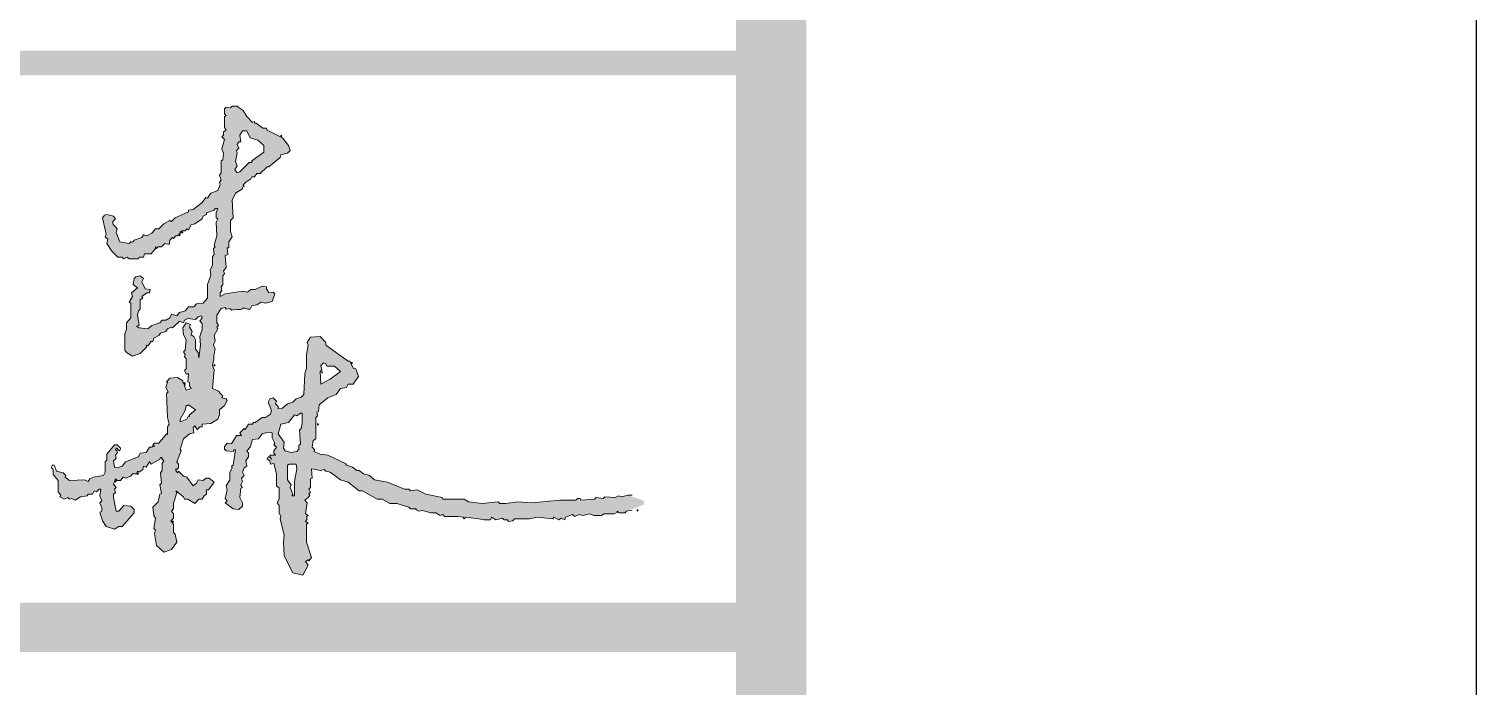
# Model space of a CAD drawing. Extents: x -518115 to 790560, y -210384 to 1628073.
# Drawn here: x 447338 to 448364, y 800732 to 801198 of the extents above; entities that cross this region are included whole.
import ezdxf

# ---------------------------------------------------------------- set-up
doc = ezdxf.new("R2010")
doc.units = 0
doc.header["$LTSCALE"] = 1000
doc.header["$MEASUREMENT"] = 0
doc.layers.add('yichutu', color=7, linetype='Continuous', true_color=0xffffff, plot=False)
doc.layers.add('图框', color=140, linetype='Continuous')
doc.layers.add('签名', color=7, linetype='Continuous', lineweight=18)

# ---------------------------------------------------------------- blocks, each defined once
blk = doc.blocks.new('A$C549D2611')
at = {"layer": '签名'}
h = blk.add_hatch(color=2, dxfattribs=at)
h.dxf.hatch_style = 1
h.paths.add_polyline_path([(41115.8, -25669.2), (41112.7, -25669.2), (41111.5, -25670.4), (41112.1, -25671), (41110.9, -25672.2), (41109.1, -25672.2), (41106.7, -25675.9), (41102.5, -25676.5), (41101.3, -25678.9), (41092.2, -25682.5), (41089.8, -25685.6), (41086.1, -25686.8), (41084.3, -25686.2), (41083.7, -25681.9), (41085.5, -25680.1), (41084.9, -25677.7), (41086.1, -25676.5), (41086.1, -25674.7), (41084.9, -25674.1), (41086.5, -25670.8), (41086.1, -25670.4), (41084.3, -25670.4), (41078.9, -25677.1), (41078.9, -25681.3), (41077.7, -25682.5), (41077.7, -25689.8), (41076.5, -25692.2), (41069.2, -25693.4), (41066.8, -25694.6), (41065.6, -25696.4), (41063.2, -25695.2), (41052.3, -25695.8), (41049.2, -25693.4), (41049.8, -25692.2), (41048, -25690.4), (41041.6, -25688.8), (41040.8, -25688), (41040.8, -25691.6), (41044.4, -25695.8), (41044.4, -25703.7), (41046.2, -25706.1), (41045.6, -25707.3), (41048.6, -25709.1), (41051.1, -25707.9), (41052.3, -25709.1), (41054.1, -25708.5), (41056.5, -25709.7), (41060.1, -25707.3), (41065, -25706.7), (41065.6, -25705.5), (41068.6, -25705.5), (41069.8, -25703.1), (41071.6, -25703.7), (41073.4, -25701.9), (41074.6, -25701.9), (41074, -25706.7), (41075.3, -25710.3), (41074, -25711.6), (41075.9, -25717.3), (41074, -25718.2), (41075.9, -25724.3), (41078.3, -25728.5), (41084.3, -25730.3), (41087.3, -25728.5), (41089.8, -25728.5), (41098.2, -25718.8), (41098.2, -25716.4), (41095.8, -25714), (41091, -25713.4), (41087.3, -25717.6), (41085.5, -25717.6), (41083.3, -25705.9), (41084.9, -25704.3), (41084.3, -25701.9), (41085.5, -25700.7), (41083.7, -25698.3), (41084.9, -25694.6), (41086.1, -25695.8), (41088.6, -25695.8), (41090.4, -25693.4), (41092.2, -25694), (41095.8, -25692.8), (41097, -25691), (41100, -25691), (41100.7, -25689.2), (41101.9, -25689.8), (41104.3, -25688), (41104.9, -25685.6), (41106.7, -25686.2), (41109.1, -25682.5), (41110.3, -25684.3), (41116.4, -25680.7), (41117, -25679.5), (41118.2, -25679.5), (41117.6, -25680.1), (41119.4, -25681.9), (41118.2, -25683.7), (41118.2, -25688.6), (41117, -25690.4), (41117.6, -25697.6), (41116.4, -25698.9), (41117.6, -25704.9), (41116.4, -25705.5), (41115.2, -25711), (41111.5, -25714.6), (41112.1, -25720.6), (41113.4, -25722.4), (41112.1, -25729.7), (41113.4, -25730.9), (41112.7, -25733.3), (41114, -25741.8), (41119.4, -25746.6), (41124.8, -25744.8), (41128.5, -25739.4), (41127.3, -25733.9), (41126.1, -25732.7), (41126.1, -25726.7), (41124.2, -25724.3), (41126.1, -25722.4), (41126.1, -25719.4), (41124.8, -25717.6), (41126.1, -25715.8), (41126.1, -25712.2), (41128.5, -25704.3), (41127.9, -25703.1), (41133.3, -25707.3), (41133.9, -25709.1), (41136.3, -25709.1), (41141.2, -25712.2), (41144.2, -25709.1), (41146.6, -25709.1), (41147.8, -25706.7), (41149.6, -25705.5), (41149.6, -25702.5), (41150.9, -25702.5), (41155.1, -25697), (41151.5, -25694), (41149, -25694), (41147.2, -25695.8), (41143.6, -25695.2), (41142.4, -25697.6), (41140, -25699.5), (41135.7, -25693.4), (41133.3, -25692.8), (41129.7, -25689.2), (41129.1, -25690.4), (41127.9, -25688.6), (41127.9, -25687.4), (41128.5, -25688), (41129.7, -25686.8), (41129.7, -25684.3), (41128.5, -25682.5), (41131.5, -25674.7), (41130.9, -25673.5), (41133.3, -25666.2), (41137.5, -25662.6), (41140.6, -25662), (41140, -25658.3), (41141.2, -25657.1), (41143, -25659.5), (41144.8, -25657.7), (41146.6, -25657.7), (41146.6, -25655.9), (41150, -25655.6), (41150.2, -25655.3), (41150.5, -25655.5), (41152.7, -25655.3), (41157.5, -25652.3), (41158.7, -25649.3), (41158.7, -25645.6), (41162.3, -25642.6), (41164.2, -25639), (41163.6, -25637.8), (41160.5, -25637.2), (41161.1, -25636), (41158.1, -25632.3), (41153.9, -25630.5), (41155.1, -25617.2), (41153.9, -25614.2), (41154.7, -25609), (41154.8, -25607.7), (41155.4, -25603.4), (41155.7, -25602.7), (41154.5, -25599.7), (41155.7, -25596.6), (41155.1, -25593), (41157.5, -25588.2), (41156.9, -25587), (41158.1, -25585.8), (41156.9, -25583.9), (41156.9, -25578.5), (41159.9, -25573.7), (41162.9, -25573.1), (41163.6, -25574.3), (41166, -25573.7), (41167.2, -25574.9), (41170.2, -25574.3), (41171.1, -25574.4), (41173.5, -25574.4), (41175.6, -25573.7), (41175.9, -25573.5), (41177.8, -25573.5), (41178.7, -25574.3), (41180.5, -25574.3), (41181.7, -25571.8), (41185.3, -25571.2), (41188.3, -25569.4), (41191.4, -25570), (41196.2, -25568.8), (41198, -25563.4), (41196.8, -25562.2), (41193.8, -25562.8), (41191.2, -25558.4), (41189, -25557.9), (41184.1, -25560.4), (41181.1, -25560.4), (41178.7, -25562.2), (41175, -25561.6), (41162.9, -25563.4), (41159.3, -25565.2), (41159.3, -25562.8), (41160.5, -25561), (41159.9, -25558.5), (41161.1, -25556.7), (41161.1, -25550.7), (41162.3, -25548.9), (41161.7, -25547.1), (41163.6, -25544.6), (41162.9, -25536.2), (41164.8, -25535.6), (41164.2, -25530.7), (41165.4, -25530.7), (41165.4, -25526.5), (41167.8, -25522.9), (41166.6, -25519.2), (41166.6, -25511.4), (41168.4, -25509.6), (41167.8, -25496.9), (41170.2, -25492), (41175, -25489), (41176.2, -25487), (41177.5, -25484.2), (41179.9, -25483.3), (41181.7, -25480.5), (41183.5, -25480.5), (41185.3, -25478.1), (41187.7, -25478.1), (41192.6, -25473.3), (41193.8, -25473.3), (41201.7, -25466.6), (41202.3, -25464.8), (41207.1, -25463.6), (41208.9, -25461.8), (41207.7, -25458.1), (41203.5, -25452.7), (41192.6, -25447.3), (41192, -25446), (41189.6, -25446), (41184.7, -25442.4), (41182.9, -25442.4), (41178.1, -25437.6), (41175.6, -25433.3), (41171.1, -25430.3), (41167.8, -25430.3), (41166.6, -25431.5), (41163.6, -25430.9), (41162.3, -25432.1), (41162.3, -25435.8), (41163.6, -25437), (41162.3, -25437.6), (41162.3, -25445.4), (41163.6, -25447.3), (41161.7, -25448.5), (41161.7, -25450.9), (41160.5, -25452.1), (41162.3, -25453.9), (41160.5, -25460.6), (41161.7, -25463.6), (41161.1, -25468.4), (41159.9, -25469), (41159.9, -25477.5), (41158.7, -25479.3), (41159.9, -25482.9), (41158.7, -25484.2), (41159.3, -25486), (41157.5, -25490.2), (41152.7, -25492), (41150.2, -25495.6), (41149, -25495), (41146.6, -25498.7), (41140, -25503.5), (41136.9, -25504.1), (41136.9, -25505.3), (41127.3, -25509.6), (41124.8, -25512), (41123.6, -25511.4), (41119.4, -25513.8), (41115.8, -25517.4), (41113.4, -25517.4), (41110.9, -25520.4), (41107.3, -25522.3), (41104.9, -25521.6), (41103.7, -25523.5), (41098.2, -25525.3), (41097.6, -25526.5), (41095.8, -25526.5), (41094.6, -25527.7), (41088, -25526.5), (41085.5, -25519.8), (41086.1, -25517.4), (41083.1, -25513.8), (41083.1, -25512), (41084.9, -25510.2), (41083.7, -25508.3), (41078.9, -25507.1), (41077.1, -25507.7), (41075.9, -25509.6), (41078.3, -25521), (41077.7, -25522.9), (41079.5, -25524.7), (41078.9, -25527.7), (41082.5, -25533.1), (41086.7, -25537.4), (41089.8, -25537.4), (41091, -25538.6), (41093.4, -25537.4), (41094.6, -25538.6), (41101.3, -25538.6), (41101.9, -25537.4), (41104.9, -25537.4), (41105.5, -25535), (41110.3, -25535), (41113.4, -25531.3), (41113.4, -25530.1), (41114, -25531.3), (41115.2, -25530.1), (41117.6, -25530.1), (41120, -25527.7), (41123, -25528.3), (41123.6, -25525.3), (41125.4, -25523.5), (41126.1, -25524.1), (41127.9, -25522.3), (41129.1, -25522.3), (41130.9, -25520.4), (41130.9, -25519.2), (41131.5, -25519.8), (41132.1, -25518.6), (41134.5, -25518.6), (41135.7, -25517.4), (41136.9, -25518), (41138.8, -25514.4), (41141.2, -25513.8), (41146.6, -25510.2), (41147.2, -25508.3), (41149.6, -25507.1), (41149.6, -25505.9), (41155.1, -25504.1), (41155.7, -25502.9), (41157.5, -25502.9), (41156.3, -25505.9), (41156.3, -25509.6), (41157.5, -25510.2), (41156.3, -25512.6), (41156.9, -25522.3), (41155.1, -25528.9), (41155.7, -25530.1), (41154.5, -25531.3), (41155.1, -25535.6), (41153.9, -25536.8), (41153.9, -25543.4), (41152.1, -25546.4), (41152.7, -25550.1), (41150.2, -25556.7), (41150.2, -25566.4), (41147.2, -25570), (41142.4, -25570.6), (41140.6, -25572.5), (41136.9, -25572.5), (41134.5, -25575.5), (41130.3, -25576.7), (41128.5, -25579.1), (41124.8, -25577.9), (41123.6, -25580.3), (41120.6, -25582.1), (41118.2, -25582.1), (41116.4, -25583.9), (41110.9, -25585.8), (41107.9, -25588.2), (41101.9, -25587.6), (41100, -25586.4), (41101.9, -25585.8), (41100.7, -25578.5), (41101.3, -25575.5), (41102.5, -25574.3), (41102.5, -25567.6), (41104.3, -25566.4), (41103.7, -25565.2), (41107.3, -25562.8), (41109.1, -25562.8), (41109.7, -25560.4), (41106.1, -25559.8), (41103.7, -25554.9), (41104.9, -25552.5), (41102.5, -25550.7), (41099.4, -25551.3), (41098.2, -25552.5), (41097.6, -25556.7), (41100.7, -25559.1), (41096.4, -25562.8), (41097, -25565.2), (41094.6, -25569.4), (41095.8, -25570), (41095.8, -25580.3), (41092.8, -25583.9), (41092.8, -25588.8), (41091.6, -25591.8), (41091.6, -25603.3), (41092.8, -25605.1), (41097, -25607.5), (41102.5, -25605.7), (41107.3, -25600.9), (41106.7, -25599.7), (41107.9, -25600.3), (41110.3, -25597.2), (41111.5, -25597.2), (41112.1, -25594.8), (41115.8, -25593), (41117, -25591.2), (41120.6, -25590), (41121.8, -25588.2), (41126.9, -25586.2), (41130.3, -25582.7), (41133.3, -25583.9), (41133.9, -25582.1), (41136.3, -25580.9), (41141.8, -25581.5), (41143.6, -25579.7), (41146, -25579.1), (41146.6, -25580.3), (41144.8, -25582.7), (41146.6, -25584.5), (41146.6, -25588.8), (41144.8, -25593.6), (41145.4, -25599.7), (41144.2, -25608.7), (41143.6, -25605.1), (41141.8, -25602.7), (41141.8, -25596), (41140.6, -25593.6), (41138.8, -25592.4), (41139.4, -25590), (41137.5, -25587), (41138.1, -25585.2), (41135.1, -25583.9), (41132.7, -25587.6), (41133.3, -25592.4), (41135.1, -25596), (41134.5, -25603.3), (41133.3, -25604.5), (41134.5, -25606.3), (41133.9, -25608.1), (41135.1, -25609.3), (41135.1, -25616.6), (41133.9, -25617.8), (41135.1, -25620.2), (41136.9, -25620.2), (41136.3, -25625.7), (41137.5, -25626.3), (41137.5, -25628.7), (41138.8, -25630.5), (41135.1, -25631.7), (41133.1, -25626.7), (41132.7, -25626.3), (41132.7, -25625.1), (41129.1, -25622.7), (41123.6, -25623.3), (41121.2, -25625.7), (41121.8, -25626.3), (41120.6, -25629.9), (41122.4, -25632.9), (41121.2, -25634.1), (41121.8, -25651.1), (41123, -25655.9), (41121.8, -25657.7), (41121.8, -25663.2), (41121.2, -25662.6)])
h.paths.add_polyline_path([(41130.9, -25654.1), (41130.9, -25652.3), (41134.5, -25646.2), (41135.1, -25642.6), (41136.3, -25642.6), (41136.9, -25642), (41141.8, -25645.6), (41137.5, -25649.3), (41137.5, -25650.5), (41136.9, -25649.9), (41135.7, -25652.3)], flags=16)
h.paths.add_polyline_path([(41169.6, -25475.1), (41171.4, -25472.7), (41170.2, -25469.6), (41171.4, -25463.6), (41170.8, -25461.8), (41172.6, -25460), (41171.4, -25457.5), (41173.6, -25454.2), (41173.2, -25450.9), (41175, -25447.9), (41178.1, -25447.9), (41180.5, -25452.7), (41185.9, -25454.5), (41190.2, -25458.1), (41190.2, -25463), (41181.7, -25469), (41181.7, -25470.2), (41179.9, -25470.2), (41171.9, -25478.2)], flags=16)
h = blk.add_hatch(color=2, dxfattribs=at)
h.dxf.hatch_style = 1
h.paths.add_polyline_path([(41215, -25673.5), (41213.7, -25675.3), (41209.5, -25675.9), (41205.3, -25674.7), (41204.1, -25672.8), (41204.7, -25668.6), (41200.4, -25662.6), (41202.3, -25655.9), (41207.7, -25654.7), (41211.9, -25649.3), (41213.7, -25649.9), (41216.2, -25648.1), (41217.4, -25648.1), (41217.4, -25655.3), (41216.8, -25658.9), (41215.6, -25660.1), (41216.2, -25669.8), (41215, -25671)], flags=16)
h.paths.add_polyline_path([(41213.1, -25684.3), (41213.7, -25687.4), (41211.9, -25696.4), (41211.9, -25706.7), (41210.1, -25706.7), (41210.7, -25705.5), (41208.9, -25700.7), (41209.5, -25698.9), (41207.1, -25695.2), (41207.1, -25684.9), (41208.3, -25684.3)], flags=16)
h.paths.add_polyline_path([(41230.7, -25627.5), (41230.1, -25618.4), (41231.3, -25617.2), (41230.7, -25614.2), (41231.9, -25613), (41232.5, -25612.4), (41234.3, -25613), (41234.9, -25614.8), (41240.4, -25614.8), (41244.6, -25618.4), (41237.3, -25623.9)], flags=16)
h.paths.add_polyline_path([(41231.3, -25619.6), (41231.3, -25618.4), (41231.9, -25619)], flags=0)
h.paths.add_polyline_path([(41459.9, -25712.9), (41459.9, -25710.2), (41448.4, -25706.1), (41444.2, -25707.3), (41441.8, -25706.7), (41439.3, -25707.9), (41432.1, -25707.3), (41430.9, -25708.5), (41426, -25707.9), (41424.8, -25709.1), (41415.1, -25709.7), (41414.5, -25708.5), (41412.7, -25708.5), (41411.5, -25709.7), (41400.6, -25709.7), (41380.1, -25711.6), (41370.4, -25711), (41361.9, -25712.2), (41357.7, -25712.2), (41356.5, -25711), (41345, -25712.2), (41335.3, -25711), (41332.3, -25709.1), (41317.2, -25709.1), (41316.6, -25707.9), (41305.1, -25705.5), (41299, -25702.5), (41294.2, -25703.1), (41293, -25701.9), (41290, -25701.9), (41277.9, -25697), (41268.8, -25695.2), (41265.2, -25692.2), (41260.9, -25691), (41257.9, -25688.6), (41256.1, -25688.6), (41253.1, -25686.2), (41248.8, -25684.9), (41248.2, -25683.7), (41235.5, -25677.7), (41230.1, -25677.1), (41225.8, -25675.3), (41226.5, -25674.1), (41224.6, -25672.2), (41225.2, -25667.4), (41227.1, -25666.2), (41227.1, -25651.1), (41228.3, -25649.9), (41227.7, -25647.4), (41228.9, -25646.8), (41229.5, -25642), (41235.5, -25637.2), (41241.6, -25634.7), (41244.6, -25630.5), (41248.8, -25629.9), (41250, -25627.5), (41253.7, -25627.5), (41257.3, -25622), (41255.5, -25616.6), (41253.7, -25616), (41251.2, -25611.2), (41250, -25611.2), (41234.3, -25599.7), (41234.3, -25597.9), (41230.1, -25593.6), (41223.4, -25594.2), (41221, -25597.9), (41221.6, -25599.7), (41220.4, -25606.3), (41220.4, -25616), (41219.2, -25620.2), (41218.6, -25634.7), (41216.8, -25636.6), (41213.1, -25637.8), (41210.7, -25640.2), (41207.1, -25641.4), (41203.5, -25644.4), (41200.4, -25645), (41200.4, -25643.2), (41198.6, -25641.4), (41199.2, -25639.6), (41196.8, -25637.2), (41194.4, -25637.8), (41193.2, -25640.2), (41195.6, -25646.2), (41195, -25648.7), (41191.4, -25651.1), (41189, -25651.1), (41184.1, -25654.7), (41182.9, -25654.7), (41182.3, -25655.9), (41179.3, -25655.9), (41176.9, -25659.5), (41176.3, -25658.9), (41173.2, -25662), (41174.4, -25663.8), (41170.8, -25663.8), (41167.2, -25669.8), (41164.2, -25669.2), (41162.3, -25671.6), (41162.3, -25673.5), (41163.6, -25674.7), (41168.4, -25675.3), (41169, -25674.1), (41170.2, -25674.1), (41168.4, -25684.9), (41167.2, -25685.6), (41167.8, -25686.8), (41166, -25689.8), (41166, -25695.2), (41163.6, -25699.5), (41164.2, -25702.5), (41162.9, -25708.5), (41164.2, -25710.3), (41162.9, -25711.6), (41168.4, -25715.8), (41172.6, -25716.4), (41175, -25714), (41175, -25711.6), (41173.2, -25707.9), (41173.8, -25701.3), (41175, -25700.7), (41173.8, -25698.9), (41175, -25696.4), (41174.4, -25694), (41176.3, -25692.2), (41175, -25689.8), (41176.3, -25686.8), (41178.1, -25685.6), (41177.5, -25681.9), (41179.3, -25678.9), (41179.3, -25676.5), (41178.1, -25674.7), (41180.5, -25672.2), (41182.3, -25666.8), (41186.5, -25666.2), (41189, -25662.6), (41193.2, -25661.4), (41196.2, -25662), (41196.2, -25665.6), (41198, -25669.2), (41197.4, -25670.4), (41199.2, -25672.2), (41197.4, -25674.7), (41197.4, -25676.5), (41198.6, -25677.7), (41195, -25677.7), (41194.4, -25678.3), (41195.6, -25680.7), (41194.4, -25678.9), (41193.2, -25678.9), (41192.6, -25680.7), (41194.4, -25681.9), (41195, -25684.3), (41197.4, -25683.7), (41199.2, -25691), (41199.2, -25699.5), (41201, -25701.3), (41201, -25709.1), (41199.8, -25711.6), (41201, -25713.4), (41201, -25718.8), (41202.3, -25721.2), (41201.7, -25723), (41204.7, -25734.5), (41204.1, -25739.4), (41204.7, -25749.1), (41210.7, -25761.2), (41218, -25763), (41221.6, -25755.7), (41219.8, -25753.3), (41221.6, -25752.1), (41222.2, -25752.7), (41224, -25750.3), (41220.4, -25739.4), (41220.4, -25726.7), (41221.6, -25726.1), (41219.8, -25724.9), (41221, -25723), (41220.4, -25721.2), (41221.6, -25720.6), (41219.8, -25719.4), (41221, -25711.6), (41219.2, -25709.7), (41221.6, -25707.9), (41222.8, -25706.1), (41222.2, -25704.9), (41223.4, -25704.3), (41222.2, -25701.9), (41223.4, -25700.7), (41223.4, -25694.6), (41224.6, -25694), (41224, -25687.4), (41230.7, -25688.6), (41233.1, -25688), (41234.3, -25689.2), (41237.3, -25689.8), (41244.6, -25695.2), (41250, -25697), (41257.9, -25703.1), (41260.3, -25703.1), (41270.6, -25709.1), (41274.2, -25709.1), (41279.7, -25712.2), (41284.5, -25712.2), (41293, -25714.6), (41294.2, -25715.8), (41298.4, -25715.8), (41297.8, -25716.4), (41300.2, -25717.6), (41302.7, -25717), (41308.7, -25718.8), (41312.3, -25718.8), (41315.4, -25720.6), (41317.2, -25720), (41318.4, -25721.2), (41328.1, -25721.2), (41331.7, -25721.8), (41332.3, -25723), (41333.5, -25721.8), (41342.6, -25723), (41344.3, -25723.3), (41346.2, -25723.7), (41351, -25723.7), (41351.6, -25721.8), (41354.7, -25723.7), (41359.5, -25722.4), (41360.7, -25723.7), (41363.1, -25723.7), (41363.7, -25724.9), (41366.8, -25724.3), (41368, -25723), (41378.3, -25723), (41384.3, -25721.8), (41395.2, -25723), (41395.8, -25721.8), (41399.4, -25723.7), (41401.2, -25722.4), (41403.7, -25723.7), (41404.3, -25721.8), (41409.1, -25720), (41410.9, -25721.2), (41413.9, -25720), (41416.4, -25720.6), (41421.2, -25719.4), (41424.2, -25720.6), (41429.7, -25720.6), (41431.5, -25719.4), (41438.7, -25719.4), (41441.2, -25718.2), (41440.5, -25717.6), (41442.4, -25718.8), (41446.6, -25718.8), (41447.2, -25717.6)])
at = {"layer": '图框'}
blk.add_lwpolyline([(0, 0), (42050, 0), (42050, -29700), (0, -29700)], close=True, dxfattribs=at)
blk.add_lwpolyline([(0, 0), (42050, 0), (42050, -29700), (0, -29700)], close=True, dxfattribs=at)
at = {"layer": '图框', "const_width": 50}
blk.add_lwpolyline([(41550, -29200), (41550, -500), (1250, -500), (1250, -29200)], close=True, dxfattribs=at)
at = {"layer": '图框'}
for points, const_width in [([(38052.5, -25399.8), (41552.5, -25399.8)], 17.5), ([(38052.5, -25799.8), (41552.5, -25799.8)], 35)]:
    blk.add_lwpolyline(points, dxfattribs=dict(at, const_width=const_width))
at = {"layer": '签名', "color": 2, "elevation": 4852497.2}
for points in [[(41172, -25430.9), (41171.4, -25430.3), (41167.8, -25430.3), (41166.6, -25431.5), (41163.6, -25430.9), (41162.3, -25432.1), (41162.3, -25435.8), (41163.6, -25437), (41162.3, -25437.6), (41162.3, -25445.4), (41163.6, -25447.3), (41161.7, -25448.5), (41161.7, -25450.9), (41160.5, -25452.1), (41162.3, -25453.9), (41160.5, -25460.6), (41161.7, -25463.6), (41161.1, -25468.4), (41159.9, -25469), (41159.9, -25477.5), (41158.7, -25479.3), (41159.9, -25482.9), (41158.7, -25484.2), (41159.3, -25486), (41157.5, -25490.2), (41152.7, -25492), (41150.2, -25495.6), (41149, -25495), (41146.6, -25498.7), (41140, -25503.5), (41136.9, -25504.1), (41136.9, -25505.3), (41127.3, -25509.6), (41124.8, -25512), (41123.6, -25511.4), (41119.4, -25513.8), (41115.8, -25517.4), (41113.4, -25517.4), (41110.9, -25520.4), (41107.3, -25522.3), (41104.9, -25521.6), (41103.7, -25523.5), (41098.2, -25525.3), (41097.6, -25526.5), (41095.8, -25526.5), (41094.6, -25527.7), (41088, -25526.5), (41085.5, -25519.8), (41086.1, -25517.4), (41083.1, -25513.8), (41083.1, -25512), (41084.9, -25510.2), (41083.7, -25508.3), (41078.9, -25507.1), (41077.1, -25507.7), (41075.9, -25509.6), (41078.3, -25521), (41077.7, -25522.9), (41079.5, -25524.7), (41078.9, -25527.7), (41082.5, -25533.1), (41086.7, -25537.4), (41089.8, -25537.4), (41091, -25538.6), (41093.4, -25537.4), (41094.6, -25538.6), (41101.3, -25538.6), (41101.9, -25537.4), (41104.9, -25537.4), (41105.5, -25535), (41110.3, -25535), (41113.4, -25531.3), (41113.4, -25530.1), (41114, -25531.3), (41115.2, -25530.1), (41117.6, -25530.1), (41120, -25527.7), (41123, -25528.3), (41123.6, -25525.3), (41125.4, -25523.5), (41126.1, -25524.1), (41127.9, -25522.3), (41129.1, -25522.3), (41130.9, -25520.4), (41130.9, -25519.2), (41131.5, -25519.8), (41132.1, -25518.6), (41134.5, -25518.6), (41135.7, -25517.4), (41136.9, -25518), (41138.8, -25514.4), (41141.2, -25513.8), (41146.6, -25510.2), (41147.2, -25508.3), (41149.6, -25507.1), (41149.6, -25505.9), (41155.1, -25504.1), (41155.7, -25502.9), (41157.5, -25502.9), (41156.3, -25505.9), (41156.3, -25509.6), (41157.5, -25510.2), (41156.3, -25512.6), (41156.9, -25522.3), (41155.1, -25528.9), (41155.7, -25530.1), (41154.5, -25531.3), (41155.1, -25535.6), (41153.9, -25536.8), (41153.9, -25543.4), (41152.1, -25546.4), (41152.7, -25550.1), (41150.2, -25556.7), (41150.2, -25566.4), (41147.2, -25570), (41142.4, -25570.6), (41140.6, -25572.5), (41136.9, -25572.5), (41134.5, -25575.5), (41130.3, -25576.7), (41128.5, -25579.1), (41124.8, -25577.9), (41123.6, -25580.3), (41120.6, -25582.1), (41118.2, -25582.1), (41116.4, -25583.9), (41110.9, -25585.8), (41107.9, -25588.2), (41101.9, -25587.6), (41100, -25586.4), (41101.9, -25585.8), (41100.7, -25578.5), (41101.3, -25575.5), (41102.5, -25574.3), (41102.5, -25567.6), (41104.3, -25566.4), (41103.7, -25565.2), (41107.3, -25562.8), (41109.1, -25562.8), (41109.7, -25560.4), (41106.1, -25559.8), (41103.7, -25554.9), (41104.9, -25552.5), (41102.5, -25550.7), (41099.4, -25551.3), (41098.2, -25552.5), (41097.6, -25556.7), (41100.7, -25559.1), (41096.4, -25562.8), (41097, -25565.2), (41094.6, -25569.4), (41095.8, -25570), (41095.8, -25580.3), (41092.8, -25583.9), (41092.8, -25588.8), (41091.6, -25591.8), (41091.6, -25603.3), (41092.8, -25605.1), (41097, -25607.5), (41102.5, -25605.7), (41107.3, -25600.9), (41106.7, -25599.7), (41107.9, -25600.3), (41110.3, -25597.2), (41111.5, -25597.2), (41112.1, -25594.8), (41115.8, -25593), (41117, -25591.2), (41120.6, -25590), (41121.8, -25588.2), (41124.8, -25587), (41125.4, -25587.6), (41130.3, -25582.7), (41133.3, -25583.9), (41133.9, -25582.1), (41136.3, -25580.9), (41141.8, -25581.5), (41143.6, -25579.7), (41146, -25579.1), (41146.6, -25580.3), (41144.8, -25582.7), (41146.6, -25584.5), (41146.6, -25588.8), (41144.8, -25593.6), (41145.4, -25599.7), (41144.2, -25608.7), (41143.6, -25605.1), (41141.8, -25602.7), (41141.8, -25596), (41140.6, -25593.6), (41138.8, -25592.4), (41139.4, -25590), (41137.5, -25587), (41138.1, -25585.2), (41135.1, -25583.9), (41132.7, -25587.6), (41133.3, -25592.4), (41135.1, -25596), (41134.5, -25603.3), (41133.3, -25604.5), (41134.5, -25606.3), (41133.9, -25608.1), (41135.1, -25609.3), (41135.1, -25616.6), (41133.9, -25617.8), (41135.1, -25620.2), (41136.9, -25620.2), (41136.3, -25625.7), (41137.5, -25626.3), (41137.5, -25628.7), (41138.8, -25630.5), (41135.1, -25631.7), (41133.9, -25628.7), (41134.5, -25628.1), (41132.7, -25626.3), (41132.7, -25625.1), (41129.1, -25622.7), (41123.6, -25623.3), (41121.2, -25625.7), (41121.8, -25626.3), (41120.6, -25629.9), (41122.4, -25632.9), (41121.2, -25634.1), (41121.8, -25651.1), (41123, -25655.9), (41121.8, -25657.7), (41121.8, -25663.2), (41121.2, -25662.6), (41115.8, -25669.2), (41112.7, -25669.2), (41111.5, -25670.4), (41112.7, -25671.6), (41112.1, -25671), (41110.9, -25672.2), (41109.1, -25672.2), (41106.7, -25675.9), (41102.5, -25676.5), (41101.3, -25678.9), (41092.2, -25682.5), (41089.8, -25685.6), (41086.1, -25686.8), (41084.3, -25686.2), (41083.7, -25681.9), (41085.5, -25680.1), (41084.9, -25677.7), (41086.1, -25676.5), (41086.1, -25674.7), (41084.9, -25674.1), (41085.5, -25672.8), (41086.7, -25672.8), (41086.1, -25673.5), (41088, -25674.7), (41088.6, -25672.8), (41086.1, -25670.4), (41084.3, -25670.4), (41078.9, -25677.1), (41078.9, -25681.3), (41077.7, -25682.5), (41077.7, -25689.8), (41076.5, -25692.2), (41069.2, -25693.4), (41066.8, -25694.6), (41065.6, -25696.4), (41063.2, -25695.2), (41052.3, -25695.8), (41049.2, -25693.4), (41049.8, -25692.2), (41048, -25690.4), (41043.2, -25689.2), (41041.4, -25684.9), (41040.2, -25684.9), (41039.6, -25686.8), (41040.8, -25688), (41040.8, -25691.6), (41044.4, -25695.8), (41044.4, -25703.7), (41046.2, -25706.1), (41045.6, -25707.3), (41048.6, -25709.1), (41051.1, -25707.9), (41052.3, -25709.1), (41054.1, -25708.5), (41056.5, -25709.7), (41060.1, -25707.3), (41065, -25706.7), (41065.6, -25705.5), (41068.6, -25705.5), (41069.8, -25703.1), (41071.6, -25703.7), (41073.4, -25701.9), (41074.6, -25701.9), (41074, -25706.7), (41075.3, -25710.3), (41074, -25711.6), (41075.3, -25715.2), (41075.3, -25717.6), (41074, -25718.2), (41075.9, -25724.3), (41078.3, -25728.5), (41084.3, -25730.3), (41087.3, -25728.5), (41089.8, -25728.5), (41098.2, -25718.8), (41098.2, -25716.4), (41095.8, -25714), (41091, -25713.4), (41087.3, -25717.6), (41085.5, -25717.6), (41083.7, -25707.9), (41083.7, -25705.5), (41084.9, -25704.3), (41084.3, -25701.9), (41085.5, -25700.7), (41083.7, -25698.3), (41084.9, -25694.6), (41086.1, -25695.8), (41088.6, -25695.8), (41090.4, -25693.4), (41092.2, -25694), (41095.8, -25692.8), (41097, -25691), (41100, -25691), (41100.7, -25689.2), (41101.9, -25689.8), (41104.3, -25688), (41104.9, -25685.6), (41106.7, -25686.2), (41109.1, -25682.5), (41110.3, -25684.3), (41116.4, -25680.7), (41117, -25679.5), (41118.2, -25679.5), (41117.6, -25680.1), (41119.4, -25681.9), (41118.2, -25683.7), (41118.2, -25688.6), (41117, -25690.4), (41117.6, -25697.6), (41116.4, -25698.9), (41117.6, -25704.9), (41116.4, -25705.5), (41115.2, -25711), (41111.5, -25714.6), (41112.1, -25720.6), (41113.4, -25722.4), (41112.1, -25729.7), (41113.4, -25730.9), (41112.7, -25733.3), (41114, -25741.8), (41119.4, -25746.6), (41124.8, -25744.8), (41128.5, -25739.4), (41127.3, -25733.9), (41126.1, -25732.7), (41126.1, -25726.7), (41124.2, -25724.3), (41126.1, -25722.4), (41126.1, -25719.4), (41124.8, -25717.6), (41126.1, -25715.8), (41126.1, -25712.2), (41128.5, -25704.3), (41127.9, -25703.1), (41133.3, -25707.3), (41133.9, -25709.1), (41136.3, -25709.1), (41141.2, -25712.2), (41144.2, -25709.1), (41146.6, -25709.1), (41147.8, -25706.7), (41149.6, -25705.5), (41149.6, -25702.5), (41150.9, -25702.5), (41155.1, -25697), (41151.5, -25694), (41149, -25694), (41147.2, -25695.8), (41143.6, -25695.2), (41142.4, -25697.6), (41140, -25699.5), (41135.7, -25693.4), (41133.3, -25692.8), (41129.7, -25689.2), (41129.1, -25690.4), (41127.9, -25688.6), (41127.9, -25687.4), (41128.5, -25688), (41129.7, -25686.8), (41129.7, -25684.3), (41128.5, -25682.5), (41131.5, -25674.7), (41130.9, -25673.5), (41133.3, -25666.2), (41137.5, -25662.6), (41140.6, -25662), (41140, -25658.3), (41141.2, -25657.1), (41143, -25659.5), (41144.8, -25657.7), (41146.6, -25657.7), (41146.6, -25655.9), (41152.7, -25655.3), (41157.5, -25652.3), (41158.7, -25649.3), (41158.7, -25645.6), (41162.3, -25642.6), (41164.2, -25639), (41163.6, -25637.8), (41160.5, -25637.2), (41161.1, -25636), (41158.1, -25632.3), (41153.9, -25630.5), (41155.1, -25617.2), (41153.9, -25614.2), (41154.5, -25610.6), (41154.8, -25609), (41154.8, -25607.5), (41155.4, -25603.3), (41155.7, -25602.7), (41154.5, -25599.7), (41155.7, -25596.6), (41155.1, -25593), (41157.5, -25588.2), (41156.9, -25587), (41158.1, -25585.8), (41156.9, -25583.9), (41156.9, -25578.5), (41159.9, -25573.7), (41162.9, -25573.1), (41163.6, -25574.3), (41166, -25573.7), (41167.2, -25574.9), (41170.2, -25574.3), (41171.4, -25574.4), (41173.8, -25574.4), (41175.6, -25573.7), (41175, -25573.5), (41176.9, -25573.5), (41178.7, -25574.3), (41180.5, -25574.3), (41181.7, -25571.8), (41185.3, -25571.2), (41188.3, -25569.4), (41191.4, -25570), (41196.2, -25568.8), (41198, -25563.4), (41196.8, -25562.2), (41193.8, -25562.8), (41192, -25559.8), (41192, -25558.5), (41189, -25557.9), (41184.1, -25560.4), (41181.1, -25560.4), (41178.7, -25562.2), (41175, -25561.6), (41162.9, -25563.4), (41159.3, -25565.2), (41159.3, -25562.8), (41160.5, -25561), (41159.9, -25558.5), (41161.1, -25556.7), (41161.1, -25550.7), (41162.3, -25548.9), (41161.7, -25547.1), (41163.6, -25544.6), (41162.9, -25536.2), (41164.8, -25535.6), (41164.2, -25530.7), (41165.4, -25530.7), (41165.4, -25526.5), (41167.8, -25522.9), (41166.6, -25519.2), (41166.6, -25511.4), (41168.4, -25509.6), (41167.8, -25496.9), (41170.2, -25492), (41175, -25489), (41175, -25487.8), (41176.3, -25487.2), (41175.6, -25486), (41177.5, -25484.2), (41181.1, -25481.8), (41181.7, -25480.5), (41183.5, -25480.5), (41185.3, -25478.1), (41187.7, -25478.1), (41192.6, -25473.3), (41193.8, -25473.3), (41201.7, -25466.6), (41202.3, -25464.8), (41207.1, -25463.6), (41208.9, -25461.8), (41207.7, -25458.1), (41203.5, -25452.7), (41192.6, -25447.3), (41192, -25446), (41189.6, -25446), (41184.7, -25442.4), (41183.5, -25442.4), (41183.5, -25441.2), (41182.3, -25441.8), (41178.1, -25437.6), (41175.6, -25433.3), (41172, -25430.9)], [(41175, -25447.9), (41178.1, -25447.9), (41180.5, -25452.7), (41185.9, -25454.5), (41190.2, -25458.1), (41190.2, -25463), (41181.7, -25469), (41181.7, -25470.2), (41179.9, -25470.2), (41173.2, -25476.9), (41171.4, -25477.5), (41169.6, -25475.1), (41171.4, -25472.7), (41170.2, -25469.6), (41171.4, -25463.6), (41170.8, -25461.8), (41172.6, -25460), (41171.4, -25457.5), (41172.6, -25455.7), (41173.8, -25455.7), (41173.2, -25450.9), (41175, -25447.9)], [(41202.9, -25451.5), (41202.3, -25450.9), (41202.3, -25452.1), (41202.9, -25451.5)], [(41130.9, -25521.6), (41130.3, -25521), (41130.3, -25522.3), (41130.9, -25521.6)], [(41132.7, -25519.8), (41132.1, -25519.2), (41132.1, -25520.4), (41132.7, -25519.8)], [(41230.7, -25594.2), (41230.1, -25593.6), (41223.4, -25594.2), (41221, -25597.9), (41221.6, -25599.7), (41220.4, -25606.3), (41220.4, -25616), (41219.2, -25620.2), (41218.6, -25634.7), (41216.8, -25636.6), (41213.1, -25637.8), (41210.7, -25640.2), (41207.1, -25641.4), (41203.5, -25644.4), (41200.4, -25645), (41200.4, -25643.2), (41198.6, -25641.4), (41199.2, -25639.6), (41196.8, -25637.2), (41194.4, -25637.8), (41193.2, -25640.2), (41195.6, -25646.2), (41195, -25648.7), (41191.4, -25651.1), (41189, -25651.1), (41184.1, -25654.7), (41182.9, -25654.7), (41182.3, -25655.9), (41179.3, -25655.9), (41176.9, -25659.5), (41176.3, -25658.9), (41173.2, -25662), (41174.4, -25663.8), (41170.8, -25663.8), (41167.2, -25669.8), (41164.2, -25669.2), (41162.3, -25671.6), (41162.3, -25673.5), (41163.6, -25674.7), (41168.4, -25675.3), (41169, -25674.1), (41170.2, -25674.1), (41168.4, -25684.9), (41167.2, -25685.6), (41167.8, -25686.8), (41166, -25689.8), (41166, -25695.2), (41163.6, -25699.5), (41164.2, -25702.5), (41162.9, -25708.5), (41164.2, -25710.3), (41162.9, -25711.6), (41168.4, -25715.8), (41172.6, -25716.4), (41175, -25714), (41175, -25711.6), (41173.2, -25707.9), (41173.8, -25701.3), (41175, -25700.7), (41173.8, -25698.9), (41175, -25696.4), (41174.4, -25694), (41176.3, -25692.2), (41175, -25689.8), (41176.3, -25686.8), (41178.1, -25685.6), (41177.5, -25681.9), (41179.3, -25678.9), (41179.3, -25676.5), (41178.1, -25674.7), (41180.5, -25672.2), (41182.3, -25666.8), (41186.5, -25666.2), (41189, -25662.6), (41193.2, -25661.4), (41196.2, -25662), (41196.2, -25665.6), (41198, -25669.2), (41197.4, -25670.4), (41199.2, -25672.2), (41197.4, -25674.7), (41197.4, -25676.5), (41198.6, -25677.7), (41195, -25677.7), (41194.4, -25678.3), (41195.6, -25680.7), (41194.4, -25678.9), (41193.2, -25678.9), (41192.6, -25680.7), (41194.4, -25681.9), (41195, -25684.3), (41197.4, -25683.7), (41199.2, -25691), (41199.2, -25699.5), (41201, -25701.3), (41201, -25709.1), (41199.8, -25711.6), (41201, -25713.4), (41201, -25718.8), (41202.3, -25721.2), (41201.7, -25723), (41204.7, -25734.5), (41204.1, -25739.4), (41204.7, -25749.1), (41210.7, -25761.2), (41218, -25763), (41221.6, -25755.7), (41219.8, -25753.3), (41221.6, -25752.1), (41222.2, -25752.7), (41224, -25750.3), (41220.4, -25739.4), (41220.4, -25726.7), (41221.6, -25726.1), (41219.8, -25724.9), (41221, -25723), (41220.4, -25721.2), (41221.6, -25720.6), (41219.8, -25719.4), (41221, -25711.6), (41219.2, -25709.7), (41221.6, -25707.9), (41222.8, -25706.1), (41222.2, -25704.9), (41223.4, -25704.3), (41222.2, -25701.9), (41223.4, -25700.7), (41223.4, -25694.6), (41224.6, -25694), (41224, -25687.4), (41230.7, -25688.6), (41233.1, -25688), (41234.3, -25689.2), (41237.3, -25689.8), (41244.6, -25695.2), (41250, -25697), (41257.9, -25703.1), (41260.3, -25703.1), (41270.6, -25709.1), (41274.2, -25709.1), (41279.7, -25712.2), (41284.5, -25712.2), (41293, -25714.6), (41294.2, -25715.8), (41298.4, -25715.8), (41297.8, -25716.4), (41300.2, -25717.6), (41302.7, -25717), (41308.7, -25718.8), (41312.3, -25718.8), (41315.4, -25720.6), (41317.2, -25720), (41318.4, -25721.2), (41328.1, -25721.2), (41331.7, -25721.8), (41332.3, -25723), (41333.5, -25721.8), (41342.6, -25723), (41343.8, -25723.3), (41346.2, -25723.7), (41351, -25723.7), (41351.6, -25721.8), (41354.7, -25723.7), (41359.5, -25722.4), (41360.7, -25723.7), (41363.1, -25723.7), (41363.7, -25724.9), (41366.8, -25724.3), (41368, -25723), (41378.3, -25723), (41384.3, -25721.8), (41395.2, -25723), (41395.8, -25721.8), (41399.4, -25723.7), (41401.2, -25722.4), (41403.7, -25723.7), (41404.3, -25721.8), (41409.1, -25720), (41410.9, -25721.2), (41413.9, -25720), (41416.4, -25720.6), (41421.2, -25719.4), (41424.2, -25720.6), (41429.7, -25720.6), (41431.5, -25719.4), (41438.7, -25719.4), (41441.2, -25718.2), (41440.5, -25717.6), (41442.4, -25718.8), (41446.6, -25718.8), (41447.2, -25717.6), (41451.4, -25716.9)], [(41451.5, -25706.1), (41448.4, -25706.1), (41444.2, -25707.3), (41441.8, -25706.7), (41439.3, -25707.9), (41432.1, -25707.3), (41430.9, -25708.5), (41426, -25707.9), (41424.8, -25709.1), (41415.1, -25709.7), (41414.5, -25708.5), (41412.7, -25708.5), (41411.5, -25709.7), (41400.6, -25709.7), (41380.1, -25711.6), (41370.4, -25711), (41361.9, -25712.2), (41357.7, -25712.2), (41356.5, -25711), (41345, -25712.2), (41335.3, -25711), (41332.3, -25709.1), (41317.2, -25709.1), (41316.6, -25707.9), (41305.1, -25705.5), (41299, -25702.5), (41294.2, -25703.1), (41293, -25701.9), (41290, -25701.9), (41277.9, -25697), (41268.8, -25695.2), (41265.2, -25692.2), (41260.9, -25691), (41257.9, -25688.6), (41256.1, -25688.6), (41253.1, -25686.2), (41248.8, -25684.9), (41248.2, -25683.7), (41235.5, -25677.7), (41230.1, -25677.1), (41225.8, -25675.3), (41226.5, -25674.1), (41224.6, -25672.2), (41225.2, -25667.4), (41227.1, -25666.2), (41227.1, -25651.1), (41228.3, -25649.9), (41227.7, -25647.4), (41228.9, -25646.8), (41229.5, -25642), (41235.5, -25637.2), (41241.6, -25634.7), (41244.6, -25630.5), (41248.8, -25629.9), (41250, -25627.5), (41253.7, -25627.5), (41257.3, -25622), (41255.5, -25616.6), (41253.7, -25616), (41251.2, -25611.2), (41250, -25611.2), (41234.3, -25599.7), (41234.3, -25597.9), (41230.7, -25594.2)], [(41155.7, -25614.2), (41155.1, -25613.6), (41155.1, -25614.8), (41155.7, -25614.2)], [(41231.9, -25613), (41232.5, -25612.4), (41234.3, -25613), (41234.9, -25614.8), (41240.4, -25614.8), (41244.6, -25618.4), (41237.3, -25623.9), (41230.7, -25627.5), (41230.1, -25618.4), (41231.3, -25617.2), (41230.7, -25614.2), (41231.9, -25613)], [(41231.9, -25619), (41231.3, -25618.4), (41231.3, -25619.6), (41231.9, -25619)], [(41253.1, -25612.4), (41252.5, -25611.8), (41252.5, -25613), (41253.1, -25612.4)], [(41134.5, -25626.9), (41133.9, -25626.3), (41133.9, -25627.5), (41134.5, -25626.9)], [(41135.1, -25642.6), (41136.3, -25642.6), (41136.9, -25642), (41141.8, -25645.6), (41137.5, -25649.3), (41137.5, -25650.5), (41136.9, -25649.9), (41135.7, -25652.3), (41130.9, -25654.1), (41130.9, -25652.3), (41134.5, -25646.2), (41135.1, -25642.6)], [(41216.2, -25648.1), (41217.4, -25648.1), (41217.4, -25655.3), (41216.8, -25658.9), (41215.6, -25660.1), (41216.2, -25669.8), (41215, -25671), (41215, -25673.5), (41213.7, -25675.3), (41209.5, -25675.9), (41205.3, -25674.7), (41204.1, -25672.8), (41204.7, -25668.6), (41200.4, -25662.6), (41202.3, -25655.9), (41207.7, -25654.7), (41211.9, -25649.3), (41213.7, -25649.9), (41216.2, -25648.1)], [(41228.9, -25655.9), (41228.3, -25655.3), (41228.3, -25656.5), (41228.9, -25655.9)], [(41101.3, -25691), (41100.7, -25690.4), (41100.7, -25691.6), (41101.3, -25691)], [(41208.3, -25684.3), (41213.1, -25684.3), (41213.7, -25687.4), (41211.9, -25696.4), (41211.9, -25706.7), (41210.1, -25706.7), (41210.7, -25705.5), (41208.9, -25700.7), (41209.5, -25698.9), (41207.1, -25695.2), (41207.1, -25684.9), (41208.3, -25684.3)], [(41085.5, -25696.4), (41084.9, -25695.8), (41084.9, -25697), (41085.5, -25696.4)], [(41455.7, -25717), (41455.1, -25716.4), (41455.1, -25717.6), (41455.7, -25717)], [(41126.1, -25724.9), (41125.4, -25724.3), (41125.4, -25725.5), (41126.1, -25724.9)]]:
    blk.add_lwpolyline(points, dxfattribs=at)
blk = doc.blocks.new('yct-841-594-84100-59399.9999999999-100-1000.0')
at = {"layer": 'yichutu', "color": 7, "true_color": 0xffffff}
blk.add_lwpolyline([(0, 0), (0, 59400), (84100, 59400), (84100, 0)], close=True, dxfattribs=at)

msp = doc.modelspace()

# ---------------------------------------------------------------- block references
msp.add_blockref('A$C549D2611', (406314.1, 826573.7))
at = {"layer": 'yichutu', "xscale": 0.5, "yscale": 0.5, "zscale": 0.5}
msp.add_blockref('yct-841-594-84100-59399.9999999999-100-1000.0', (406314.1, 796873.7), dxfattribs=at)

doc.saveas('drawing.dxf')
